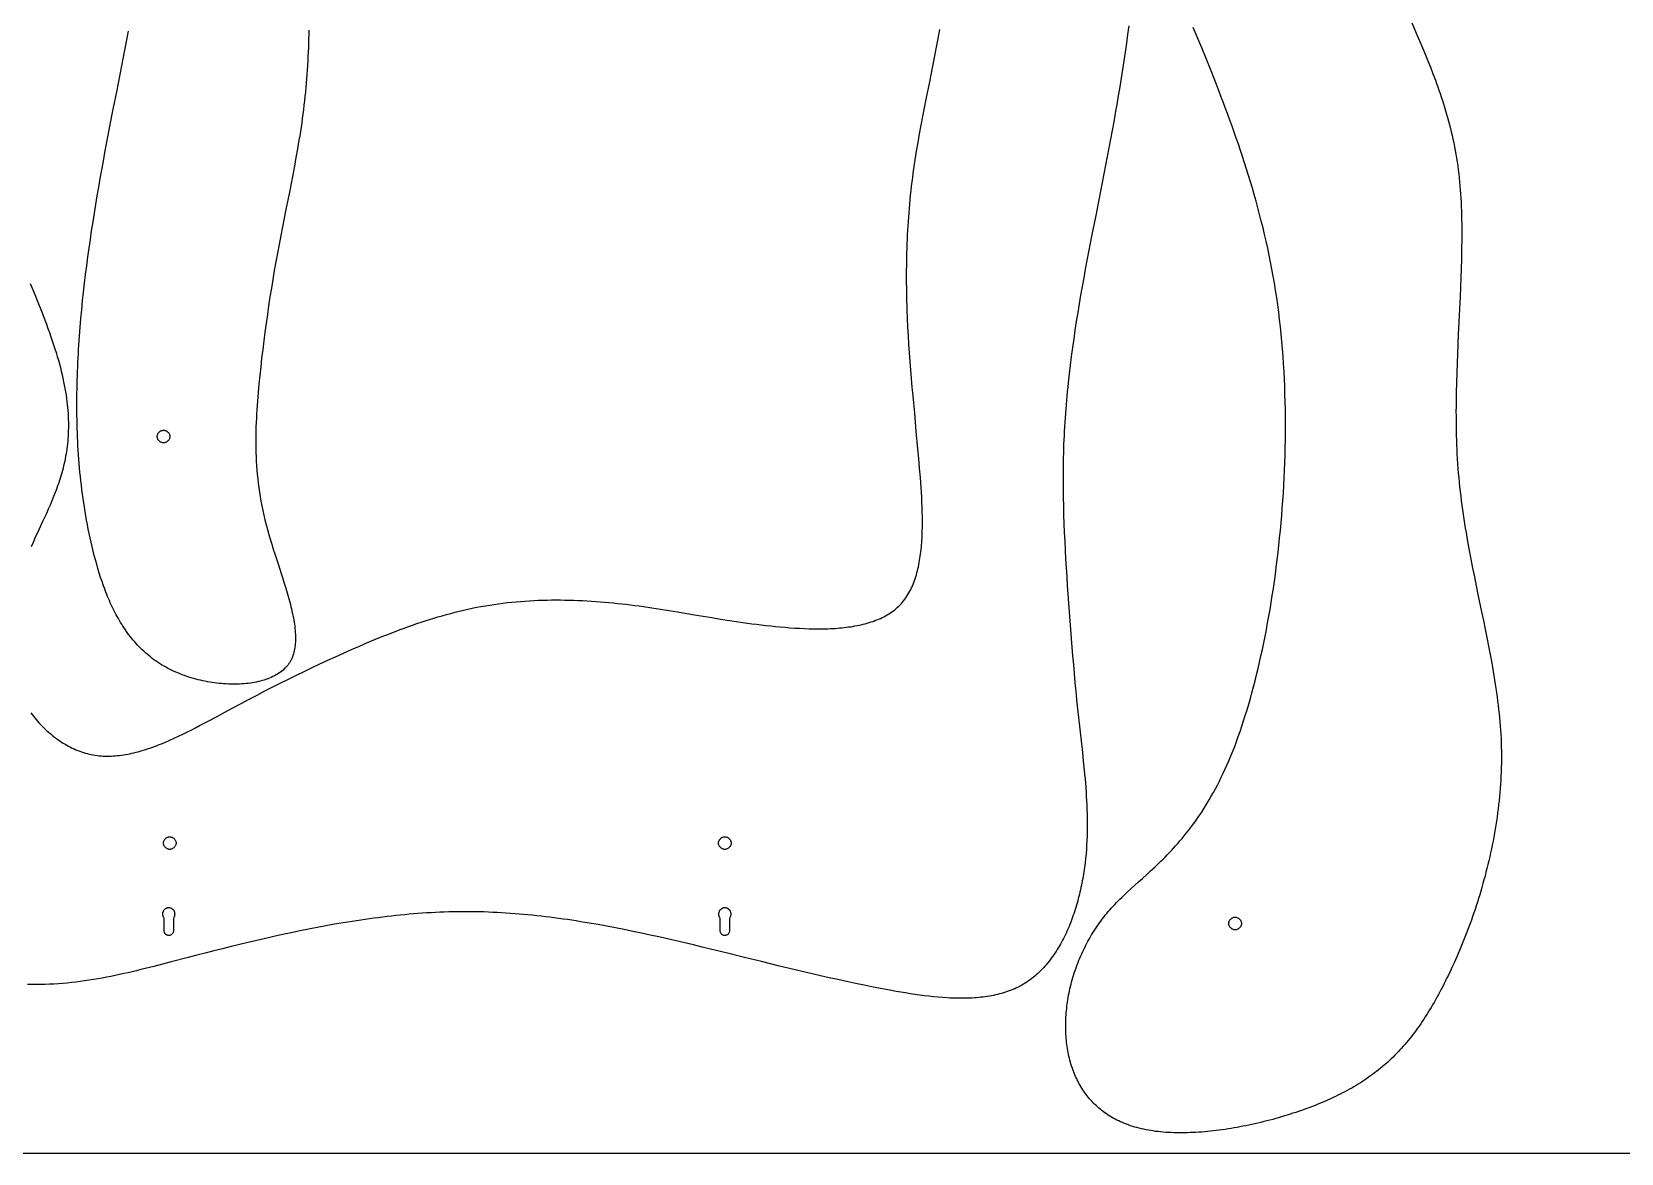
# Model space of a CAD drawing. Header units: millimetres. Extents: x 48852 to 50952, y 4792 to 5692.
# Drawn here: x 49677 to 50315, y 4792 to 5242 of the extents above; entities that cross this region are included whole.
import ezdxf

# ---------------------------------------------------------------- set-up
doc = ezdxf.new("R2010")
doc.units = ezdxf.units.MM
doc.layers.add('ESPEJO_1_ASPIRE', color=18, linetype='Continuous', true_color=0x4c0000)
doc.layers.add('Predeterminada', color=18, linetype='Continuous', true_color=0x000000)

msp = doc.modelspace()

# ---------------------------------------------------------------- linework, layer by layer
at = {"layer": 'ESPEJO_1_ASPIRE'}
for points in [[(50117.41, 5244.8), (50116.94, 5241.28), (50116.46, 5237.77), (50115.96, 5234.26), (50115.44, 5230.75), (50114.9, 5227.24), (50114.35, 5223.74), (50113.78, 5220.25), (50113.19, 5216.75), (50112.6, 5213.26), (50111.99, 5209.77), (50111.37, 5206.29), (50110.73, 5202.8), (50110.09, 5199.32), (50109.44, 5195.84), (50108.77, 5192.36), (50108.1, 5188.88), (50106.74, 5181.93), (50105.37, 5174.98), (50103.99, 5168.03), (50102.62, 5161.07), (50101.94, 5157.6), (50101.27, 5154.12), (50100.61, 5150.63), (50099.96, 5147.15), (50099.32, 5143.66), (50098.69, 5140.17), (50098.08, 5136.68), (50097.49, 5133.19), (50096.91, 5129.69), (50096.35, 5126.19), (50095.81, 5122.68), (50095.3, 5119.17), (50094.8, 5115.66), (50094.33, 5112.14), (50093.89, 5108.63), (50093.47, 5105.11), (50093.09, 5101.58), (50092.9, 5099.82), (50092.73, 5098.06), (50092.56, 5096.29), (50092.4, 5094.53), (50092.25, 5092.77), (50092.11, 5091), (50091.97, 5089.24), (50091.84, 5087.47), (50091.73, 5085.7), (50091.62, 5083.94), (50091.52, 5082.17), (50091.42, 5080.4), (50091.34, 5078.64), (50091.27, 5076.87), (50091.21, 5075.1), (50091.15, 5073.33), (50091.11, 5071.56), (50091.08, 5069.79), (50091.05, 5068.03), (50091.03, 5066.26), (50091.02, 5064.49), (50091.02, 5062.72), (50091.04, 5059.18), (50091.08, 5055.63), (50091.16, 5052.09), (50091.26, 5048.55), (50091.38, 5045.01), (50091.52, 5041.47), (50091.69, 5037.92), (50091.87, 5034.38), (50092.06, 5030.84), (50092.27, 5027.3), (50092.49, 5023.76), (50092.72, 5020.22), (50092.96, 5016.68), (50093.2, 5013.14), (50093.45, 5009.6), (50093.71, 5006.06), (50093.98, 5002.53), (50094.26, 4998.99), (50094.55, 4995.46), (50094.84, 4991.93), (50095.15, 4988.39), (50095.47, 4984.87), (50095.79, 4981.34), (50096.13, 4977.81), (50096.48, 4974.29), (50096.84, 4970.77), (50097.21, 4967.25), (50097.59, 4963.73), (50098.38, 4956.7), (50098.77, 4953.19), (50099.15, 4949.67), (50099.51, 4946.16), (50099.67, 4944.4), (50099.83, 4942.64), (50099.98, 4940.88), (50100.12, 4939.12), (50100.25, 4937.35), (50100.36, 4935.59), (50100.46, 4933.82), (50100.55, 4932.06), (50100.62, 4930.29), (50100.67, 4928.52), (50100.71, 4926.75), (50100.73, 4924.98), (50100.72, 4923.2), (50100.7, 4921.42), (50100.65, 4919.64), (50100.58, 4917.86), (50100.49, 4916.08), (50100.37, 4914.29), (50100.23, 4912.5), (50100.05, 4910.71), (50099.85, 4908.91), (50099.62, 4907.11), (50099.5, 4906.21), (50099.36, 4905.31), (50099.22, 4904.41), (50099.07, 4903.51), (50098.91, 4902.61), (50098.75, 4901.71), (50098.57, 4900.81), (50098.39, 4899.91), (50098.21, 4899.01), (50098.01, 4898.12), (50097.8, 4897.22), (50097.59, 4896.33), (50097.37, 4895.44), (50097.14, 4894.56), (50096.9, 4893.68), (50096.66, 4892.8), (50096.41, 4891.92), (50096.14, 4891.05), (50095.87, 4890.18), (50095.59, 4889.32), (50095.31, 4888.46), (50095.01, 4887.6), (50094.71, 4886.75), (50094.4, 4885.91), (50094.08, 4885.07), (50093.75, 4884.24), (50093.41, 4883.42), (50093.06, 4882.6), (50092.71, 4881.79), (50092.34, 4880.98), (50091.97, 4880.18), (50091.59, 4879.4), (50091.2, 4878.61), (50090.8, 4877.84), (50090.39, 4877.08), (50089.97, 4876.32), (50089.54, 4875.57), (50089.11, 4874.84), (50088.66, 4874.11), (50088.21, 4873.39), (50087.75, 4872.68), (50087.28, 4871.99), (50086.79, 4871.3), (50086.3, 4870.62), (50085.8, 4869.96), (50085.29, 4869.31), (50084.78, 4868.67), (50084.25, 4868.04), (50083.71, 4867.42), (50083.16, 4866.82), (50082.61, 4866.22), (50082.04, 4865.65), (50081.46, 4865.08), (50080.88, 4864.53), (50080.28, 4864), (50079.68, 4863.47), (50079.06, 4862.97), (50078.44, 4862.47), (50077.8, 4861.99), (50077.16, 4861.53), (50076.5, 4861.09), (50075.84, 4860.65), (50075.16, 4860.24), (50074.48, 4859.84), (50073.79, 4859.46), (50073.08, 4859.09), (50072.37, 4858.75), (50071.64, 4858.41), (50070.91, 4858.1), (50070.17, 4857.79), (50069.42, 4857.51), (50068.66, 4857.24), (50067.89, 4856.98), (50067.11, 4856.74), (50066.33, 4856.51), (50065.53, 4856.3), (50064.73, 4856.1), (50063.93, 4855.91), (50063.11, 4855.74), (50062.29, 4855.58), (50061.46, 4855.43), (50060.63, 4855.3), (50059.78, 4855.17), (50058.94, 4855.06), (50058.08, 4854.96), (50057.22, 4854.88), (50056.36, 4854.8), (50055.49, 4854.74), (50054.61, 4854.68), (50053.73, 4854.64), (50052.84, 4854.61), (50051.95, 4854.58), (50051.06, 4854.57), (50050.16, 4854.57), (50049.25, 4854.57), (50048.35, 4854.59), (50047.44, 4854.61), (50046.52, 4854.64), (50045.61, 4854.68), (50044.69, 4854.73), (50042.84, 4854.85), (50040.98, 4855), (50039.12, 4855.18), (50037.24, 4855.38), (50035.37, 4855.61), (50033.49, 4855.86), (50031.61, 4856.13), (50029.73, 4856.41), (50027.85, 4856.71), (50025.98, 4857.02), (50024.11, 4857.35), (50022.24, 4857.68), (50018.55, 4858.38), (50014.89, 4859.08), (50011.28, 4859.81), (50007.71, 4860.54), (50004.18, 4861.29), (50000.68, 4862.05), (49997.21, 4862.82), (49993.76, 4863.6), (49990.33, 4864.39), (49986.93, 4865.19), (49983.53, 4865.99), (49976.78, 4867.62), (49970.03, 4869.28), (49963.27, 4870.95), (49956.47, 4872.64), (49949.64, 4874.31), (49946.2, 4875.15), (49942.76, 4875.97), (49939.31, 4876.79), (49935.85, 4877.6), (49932.39, 4878.4), (49928.92, 4879.18), (49925.44, 4879.95), (49921.96, 4880.7), (49918.47, 4881.43), (49914.98, 4882.14), (49911.49, 4882.83), (49907.99, 4883.49), (49904.48, 4884.12), (49900.98, 4884.73), (49899.22, 4885.03), (49897.47, 4885.31), (49895.71, 4885.59), (49893.96, 4885.86), (49892.2, 4886.12), (49890.45, 4886.37), (49888.69, 4886.62), (49886.93, 4886.85), (49885.17, 4887.08), (49883.41, 4887.29), (49881.65, 4887.5), (49879.89, 4887.69), (49878.13, 4887.88), (49876.37, 4888.06), (49874.61, 4888.22), (49872.85, 4888.38), (49871.08, 4888.52), (49869.32, 4888.65), (49867.56, 4888.77), (49865.79, 4888.88), (49864.03, 4888.98), (49862.26, 4889.06), (49860.5, 4889.14), (49858.73, 4889.2), (49856.97, 4889.25), (49855.2, 4889.28), (49853.44, 4889.3), (49851.67, 4889.31), (49849.9, 4889.31), (49848.13, 4889.29), (49846.37, 4889.26), (49844.6, 4889.21), (49842.83, 4889.15), (49841.07, 4889.08), (49839.3, 4889), (49837.53, 4888.91), (49835.77, 4888.8), (49834, 4888.68), (49832.23, 4888.56), (49830.47, 4888.41), (49828.7, 4888.26), (49826.94, 4888.1), (49825.17, 4887.93), (49823.41, 4887.75), (49821.65, 4887.56), (49819.89, 4887.35), (49818.13, 4887.14), (49816.36, 4886.92), (49814.61, 4886.69), (49812.85, 4886.45), (49811.09, 4886.21), (49809.33, 4885.95), (49807.58, 4885.69), (49805.83, 4885.41), (49804.07, 4885.13), (49802.32, 4884.85), (49798.83, 4884.25), (49795.33, 4883.63), (49791.85, 4882.98), (49788.37, 4882.31), (49784.9, 4881.61), (49781.43, 4880.89), (49777.97, 4880.15), (49774.51, 4879.39), (49771.06, 4878.61), (49767.61, 4877.82), (49764.16, 4877.01), (49760.72, 4876.18), (49757.28, 4875.34), (49753.84, 4874.48), (49750.4, 4873.61), (49746.96, 4872.74), (49743.52, 4871.85), (49740.08, 4870.95), (49733.2, 4869.14), (49729.76, 4868.25), (49726.31, 4867.36), (49722.87, 4866.49), (49721.14, 4866.07), (49719.41, 4865.65), (49717.68, 4865.25), (49715.95, 4864.85), (49714.22, 4864.46), (49712.49, 4864.08), (49710.76, 4863.71), (49709.02, 4863.36), (49707.28, 4863.02), (49705.54, 4862.69), (49703.8, 4862.38), (49702.06, 4862.08), (49700.31, 4861.8), (49698.56, 4861.54), (49696.81, 4861.3), (49695.06, 4861.07), (49693.3, 4860.87), (49691.54, 4860.69), (49689.78, 4860.53), (49688.02, 4860.39), (49686.25, 4860.27), (49684.48, 4860.18), (49682.7, 4860.11), (49680.93, 4860.07), (49679.15, 4860.06), (49677.37, 4860.07), (49675.6, 4860.11)], [(49676.92, 4969.17), (49677.45, 4968.47), (49677.99, 4967.78), (49678.53, 4967.1), (49679.09, 4966.42), (49679.66, 4965.77), (49680.24, 4965.12), (49680.82, 4964.48), (49681.42, 4963.85), (49682.03, 4963.24), (49682.65, 4962.64), (49683.27, 4962.05), (49683.91, 4961.48), (49684.55, 4960.91), (49685.2, 4960.37), (49685.86, 4959.83), (49686.53, 4959.31), (49687.2, 4958.81), (49687.88, 4958.31), (49688.57, 4957.84), (49689.27, 4957.38), (49689.97, 4956.93), (49690.68, 4956.51), (49691.4, 4956.09), (49692.12, 4955.7), (49692.85, 4955.32), (49693.59, 4954.96), (49694.33, 4954.62), (49695.07, 4954.29), (49695.83, 4953.99), (49696.58, 4953.7), (49697.34, 4953.43), (49698.11, 4953.18), (49698.88, 4952.95), (49699.65, 4952.74), (49700.43, 4952.55), (49701.21, 4952.38), (49702, 4952.23), (49702.79, 4952.1), (49703.58, 4952), (49704.38, 4951.91), (49705.18, 4951.84), (49705.98, 4951.79), (49706.79, 4951.76), (49707.59, 4951.75), (49708.4, 4951.75), (49709.22, 4951.78), (49710.03, 4951.82), (49710.85, 4951.87), (49711.67, 4951.95), (49712.5, 4952.04), (49713.32, 4952.14), (49714.15, 4952.27), (49714.98, 4952.4), (49715.82, 4952.56), (49716.65, 4952.72), (49717.49, 4952.9), (49718.33, 4953.1), (49719.16, 4953.3), (49720.01, 4953.52), (49720.85, 4953.76), (49721.69, 4954), (49722.54, 4954.26), (49723.39, 4954.53), (49724.23, 4954.81), (49725.08, 4955.1), (49725.93, 4955.4), (49726.78, 4955.71), (49727.63, 4956.03), (49728.49, 4956.36), (49729.34, 4956.7), (49731.04, 4957.41), (49732.75, 4958.15), (49734.46, 4958.91), (49736.17, 4959.71), (49737.88, 4960.52), (49739.58, 4961.36), (49741.28, 4962.22), (49742.98, 4963.08), (49744.68, 4963.97), (49748.06, 4965.76), (49751.41, 4967.56), (49754.74, 4969.35), (49758.03, 4971.12), (49761.28, 4972.85), (49764.51, 4974.56), (49767.72, 4976.23), (49770.9, 4977.88), (49774.07, 4979.5), (49777.22, 4981.1), (49780.36, 4982.67), (49783.5, 4984.22), (49786.63, 4985.74), (49789.76, 4987.25), (49792.89, 4988.73), (49796.04, 4990.2), (49799.19, 4991.65), (49802.36, 4993.08), (49805.55, 4994.49), (49808.76, 4995.89), (49811.99, 4997.27), (49813.61, 4997.95), (49815.24, 4998.63), (49816.87, 4999.3), (49818.51, 4999.96), (49820.16, 5000.61), (49821.81, 5001.25), (49823.46, 5001.89), (49825.12, 5002.51), (49826.79, 5003.13), (49828.45, 5003.73), (49830.13, 5004.32), (49831.81, 5004.9), (49833.49, 5005.47), (49835.18, 5006.02), (49836.87, 5006.56), (49838.57, 5007.09), (49840.27, 5007.6), (49841.98, 5008.1), (49843.69, 5008.58), (49845.41, 5009.04), (49847.13, 5009.49), (49848.85, 5009.92), (49850.58, 5010.33), (49852.32, 5010.72), (49854.05, 5011.09), (49855.79, 5011.45), (49857.54, 5011.78), (49859.29, 5012.09), (49861.05, 5012.38), (49862.8, 5012.65), (49864.57, 5012.9), (49866.33, 5013.13), (49868.1, 5013.34), (49869.87, 5013.53), (49871.64, 5013.7), (49873.42, 5013.85), (49875.19, 5013.98), (49876.97, 5014.09), (49878.75, 5014.19), (49880.53, 5014.26), (49882.31, 5014.32), (49884.09, 5014.37), (49885.87, 5014.4), (49887.64, 5014.41), (49889.42, 5014.4), (49891.2, 5014.38), (49892.98, 5014.34), (49894.75, 5014.29), (49896.52, 5014.23), (49898.29, 5014.15), (49900.06, 5014.06), (49901.82, 5013.95), (49903.59, 5013.83), (49905.34, 5013.7), (49907.1, 5013.56), (49908.85, 5013.4), (49910.59, 5013.23), (49912.33, 5013.05), (49914.07, 5012.86), (49915.8, 5012.66), (49917.52, 5012.45), (49919.24, 5012.23), (49920.96, 5012), (49922.67, 5011.76), (49926.08, 5011.26), (49929.49, 5010.74), (49932.9, 5010.19), (49936.31, 5009.63), (49943.17, 5008.48), (49946.63, 5007.9), (49950.11, 5007.32), (49953.63, 5006.75), (49957.18, 5006.19), (49960.77, 5005.66), (49962.58, 5005.4), (49964.41, 5005.14), (49966.25, 5004.89), (49968.1, 5004.66), (49969.97, 5004.43), (49971.86, 5004.2), (49973.76, 5003.99), (49975.67, 5003.79), (49977.59, 5003.6), (49979.52, 5003.43), (49981.46, 5003.28), (49983.39, 5003.14), (49985.33, 5003.03), (49987.26, 5002.93), (49989.19, 5002.87), (49991.11, 5002.83), (49993.02, 5002.81), (49993.97, 5002.82), (49994.92, 5002.83), (49995.86, 5002.85), (49996.79, 5002.88), (49997.73, 5002.92), (49998.65, 5002.97), (49999.57, 5003.02), (50000.49, 5003.09), (50001.4, 5003.16), (50002.3, 5003.24), (50003.2, 5003.34), (50004.09, 5003.44), (50004.97, 5003.56), (50005.84, 5003.68), (50006.7, 5003.82), (50007.56, 5003.96), (50008.41, 5004.12), (50009.25, 5004.29), (50010.07, 5004.48), (50010.89, 5004.67), (50011.7, 5004.88), (50012.5, 5005.09), (50013.29, 5005.33), (50014.06, 5005.57), (50014.83, 5005.83), (50015.58, 5006.1), (50016.32, 5006.38), (50017.04, 5006.68), (50017.76, 5007), (50018.46, 5007.32), (50019.14, 5007.67), (50019.82, 5008.02), (50020.48, 5008.4), (50021.12, 5008.78), (50021.75, 5009.19), (50022.36, 5009.61), (50022.96, 5010.04), (50023.54, 5010.49), (50024.11, 5010.96), (50024.66, 5011.45), (50025.19, 5011.95), (50025.7, 5012.47), (50026.2, 5013), (50026.68, 5013.56), (50027.14, 5014.13), (50027.58, 5014.71), (50028.01, 5015.32), (50028.42, 5015.94), (50028.82, 5016.57), (50029.2, 5017.22), (50029.56, 5017.88), (50029.91, 5018.56), (50030.25, 5019.26), (50030.57, 5019.96), (50030.87, 5020.68), (50031.16, 5021.42), (50031.44, 5022.16), (50031.7, 5022.92), (50031.95, 5023.69), (50032.19, 5024.47), (50032.41, 5025.27), (50032.62, 5026.07), (50032.82, 5026.89), (50033.01, 5027.71), (50033.18, 5028.55), (50033.34, 5029.4), (50033.49, 5030.25), (50033.64, 5031.12), (50033.77, 5031.99), (50033.88, 5032.87), (50033.99, 5033.76), (50034.09, 5034.66), (50034.18, 5035.56), (50034.26, 5036.47), (50034.33, 5037.39), (50034.4, 5038.32), (50034.45, 5039.25), (50034.49, 5040.18), (50034.53, 5041.12), (50034.56, 5042.07), (50034.6, 5043.98), (50034.61, 5045.9), (50034.59, 5047.84), (50034.55, 5049.79), (50034.49, 5051.74), (50034.4, 5053.7), (50034.31, 5055.66), (50034.19, 5057.63), (50034.07, 5059.59), (50033.93, 5061.54), (50033.78, 5063.49), (50033.47, 5067.34), (50033.15, 5071.14), (50032.83, 5074.88), (50032.17, 5082.19), (50031.51, 5089.32), (50030.86, 5096.33), (50030.55, 5099.79), (50030.26, 5103.24), (50029.97, 5106.67), (50029.7, 5110.1), (50029.45, 5113.53), (50029.21, 5116.96), (50029, 5120.4), (50028.81, 5123.85), (50028.65, 5127.32), (50028.52, 5130.81), (50028.46, 5132.56), (50028.41, 5134.32), (50028.37, 5136.08), (50028.34, 5137.84), (50028.31, 5139.6), (50028.29, 5141.37), (50028.28, 5143.14), (50028.28, 5144.91), (50028.29, 5146.68), (50028.3, 5148.46), (50028.33, 5150.24), (50028.36, 5152.02), (50028.4, 5153.79), (50028.45, 5155.57), (50028.52, 5157.36), (50028.59, 5159.14), (50028.67, 5160.92), (50028.76, 5162.7), (50028.86, 5164.48), (50028.97, 5166.26), (50029.1, 5168.04), (50029.23, 5169.81), (50029.37, 5171.59), (50029.53, 5173.36), (50029.7, 5175.13), (50029.88, 5176.9), (50030.07, 5178.67), (50030.27, 5180.44), (50030.48, 5182.2), (50030.71, 5183.96), (50030.94, 5185.71), (50031.19, 5187.47), (50031.45, 5189.22), (50031.71, 5190.97), (50031.99, 5192.72), (50032.27, 5194.46), (50032.86, 5197.95), (50033.48, 5201.43), (50034.12, 5204.91), (50034.78, 5208.38), (50035.45, 5211.85), (50036.14, 5215.33), (50037.53, 5222.28), (50038.92, 5229.24), (50039.6, 5232.73), (50040.27, 5236.23), (50040.92, 5239.74), (50041.56, 5243.26)], [(49788.48, 5243.1), (49788.45, 5241.32), (49788.4, 5239.54), (49788.35, 5237.76), (49788.29, 5235.98), (49788.22, 5234.2), (49788.14, 5232.42), (49788.04, 5230.64), (49787.94, 5228.86), (49787.83, 5227.08), (49787.71, 5225.3), (49787.57, 5223.53), (49787.43, 5221.75), (49787.27, 5219.98), (49787.11, 5218.2), (49786.93, 5216.43), (49786.74, 5214.67), (49786.54, 5212.9), (49786.32, 5211.14), (49786.1, 5209.38), (49785.86, 5207.63), (49785.62, 5205.87), (49785.36, 5204.12), (49785.09, 5202.37), (49784.82, 5200.62), (49784.54, 5198.88), (49783.95, 5195.39), (49783.33, 5191.91), (49782.69, 5188.43), (49782.03, 5184.96), (49781.35, 5181.49), (49780.67, 5178.01), (49779.27, 5171.06), (49777.89, 5164.1), (49777.21, 5160.6), (49776.54, 5157.1), (49775.88, 5153.6), (49775.25, 5150.08), (49774.63, 5146.56), (49774.03, 5143.03), (49773.46, 5139.51), (49772.9, 5135.98), (49772.36, 5132.45), (49771.84, 5128.92), (49771.34, 5125.4), (49770.86, 5121.89), (49770.41, 5118.38), (49769.97, 5114.88), (49769.56, 5111.4), (49769.17, 5107.92), (49768.81, 5104.46), (49768.47, 5101.02), (49768.15, 5097.59), (49768.01, 5095.88), (49767.87, 5094.17), (49767.74, 5092.47), (49767.63, 5090.76), (49767.52, 5089.06), (49767.43, 5087.35), (49767.35, 5085.65), (49767.29, 5083.94), (49767.24, 5082.23), (49767.2, 5080.52), (49767.19, 5078.81), (49767.19, 5077.09), (49767.21, 5075.36), (49767.25, 5073.63), (49767.31, 5071.89), (49767.4, 5070.15), (49767.5, 5068.4), (49767.63, 5066.64), (49767.79, 5064.87), (49767.97, 5063.09), (49768.17, 5061.3), (49768.41, 5059.5), (49768.67, 5057.68), (49768.96, 5055.86), (49769.28, 5054.02), (49769.63, 5052.17), (49770.01, 5050.3), (49770.43, 5048.42), (49770.88, 5046.52), (49771.36, 5044.61), (49771.88, 5042.68), (49772.43, 5040.74), (49773.01, 5038.78), (49773.61, 5036.81), (49774.22, 5034.84), (49774.85, 5032.87), (49776.13, 5028.92), (49777.4, 5024.98), (49778.02, 5023.03), (49778.63, 5021.09), (49779.22, 5019.17), (49779.79, 5017.26), (49780.32, 5015.38), (49780.83, 5013.52), (49781.07, 5012.6), (49781.29, 5011.68), (49781.51, 5010.78), (49781.72, 5009.88), (49781.91, 5008.99), (49782.1, 5008.11), (49782.27, 5007.23), (49782.42, 5006.37), (49782.57, 5005.51), (49782.7, 5004.67), (49782.81, 5003.83), (49782.91, 5003), (49782.99, 5002.19), (49783.05, 5001.39), (49783.1, 5000.59), (49783.13, 4999.81), (49783.14, 4999.04), (49783.13, 4998.29), (49783.1, 4997.54), (49783.06, 4996.81), (49782.99, 4996.1), (49782.9, 4995.39), (49782.78, 4994.7), (49782.65, 4994.03), (49782.49, 4993.37), (49782.31, 4992.73), (49782.1, 4992.1), (49781.87, 4991.48), (49781.75, 4991.18), (49781.62, 4990.88), (49781.48, 4990.59), (49781.34, 4990.3), (49781.19, 4990.02), (49781.03, 4989.74), (49780.86, 4989.46), (49780.69, 4989.19), (49780.52, 4988.93), (49780.33, 4988.66), (49780.14, 4988.4), (49779.94, 4988.15), (49779.74, 4987.9), (49779.53, 4987.66), (49779.31, 4987.41), (49779.08, 4987.18), (49778.62, 4986.72), (49778.13, 4986.28), (49777.61, 4985.85), (49777.07, 4985.44), (49776.51, 4985.05), (49775.93, 4984.67), (49775.33, 4984.32), (49774.7, 4983.98), (49774.06, 4983.65), (49773.4, 4983.34), (49772.72, 4983.05), (49772.02, 4982.78), (49771.3, 4982.52), (49770.57, 4982.28), (49769.82, 4982.05), (49769.05, 4981.85), (49768.28, 4981.65), (49767.48, 4981.48), (49766.68, 4981.32), (49765.86, 4981.17), (49765.03, 4981.05), (49764.18, 4980.94), (49763.33, 4980.84), (49762.47, 4980.76), (49761.59, 4980.7), (49760.71, 4980.65), (49759.82, 4980.62), (49758.93, 4980.6), (49758.02, 4980.6), (49757.11, 4980.61), (49756.2, 4980.64), (49755.28, 4980.69), (49754.35, 4980.75), (49753.42, 4980.83), (49752.49, 4980.92), (49751.56, 4981.02), (49750.62, 4981.14), (49749.68, 4981.28), (49748.75, 4981.43), (49747.81, 4981.6), (49746.88, 4981.78), (49745.94, 4981.98), (49745.01, 4982.19), (49744.08, 4982.41), (49743.16, 4982.65), (49742.23, 4982.91), (49741.32, 4983.18), (49740.41, 4983.46), (49739.5, 4983.76), (49738.6, 4984.07), (49737.71, 4984.4), (49736.83, 4984.74), (49735.96, 4985.1), (49735.09, 4985.47), (49734.24, 4985.85), (49733.39, 4986.25), (49732.56, 4986.66), (49731.74, 4987.08), (49730.93, 4987.52), (49730.14, 4987.98), (49729.36, 4988.44), (49728.59, 4988.92), (49727.84, 4989.42), (49727.1, 4989.92), (49726.37, 4990.44), (49725.66, 4990.97), (49724.96, 4991.52), (49724.27, 4992.07), (49723.59, 4992.64), (49722.93, 4993.22), (49722.28, 4993.81), (49721.64, 4994.41), (49721.02, 4995.03), (49720.4, 4995.65), (49719.8, 4996.29), (49719.21, 4996.93), (49718.63, 4997.59), (49718.07, 4998.25), (49717.51, 4998.93), (49716.96, 4999.61), (49716.43, 5000.31), (49715.91, 5001.01), (49715.39, 5001.72), (49714.89, 5002.44), (49714.4, 5003.17), (49713.92, 5003.91), (49713.44, 5004.65), (49712.98, 5005.41), (49712.53, 5006.17), (49712.08, 5006.93), (49711.65, 5007.71), (49711.23, 5008.49), (49710.81, 5009.28), (49710.4, 5010.07), (49710, 5010.87), (49709.61, 5011.68), (49709.23, 5012.49), (49708.86, 5013.31), (49708.5, 5014.13), (49708.14, 5014.96), (49707.79, 5015.79), (49707.45, 5016.63), (49707.11, 5017.48), (49706.79, 5018.32), (49706.47, 5019.17), (49706.16, 5020.03), (49705.55, 5021.75), (49704.97, 5023.48), (49704.42, 5025.22), (49703.89, 5026.97), (49703.39, 5028.73), (49702.9, 5030.49), (49702.44, 5032.26), (49702, 5034.03), (49701.57, 5035.8), (49701.16, 5037.56), (49700.76, 5039.33), (49700.39, 5041.1), (49700.03, 5042.86), (49699.68, 5044.62), (49699.35, 5046.38), (49699.03, 5048.14), (49698.73, 5049.9), (49698.45, 5051.66), (49698.18, 5053.41), (49697.92, 5055.17), (49697.68, 5056.92), (49697.45, 5058.68), (49697.24, 5060.43), (49697.04, 5062.19), (49696.85, 5063.94), (49696.67, 5065.69), (49696.51, 5067.44), (49696.36, 5069.2), (49696.22, 5070.95), (49696.1, 5072.7), (49695.98, 5074.46), (49695.88, 5076.21), (49695.79, 5077.96), (49695.71, 5079.72), (49695.64, 5081.47), (49695.59, 5083.23), (49695.54, 5084.98), (49695.5, 5086.74), (49695.47, 5088.5), (49695.46, 5090.25), (49695.45, 5092.01), (49695.45, 5093.77), (49695.46, 5095.54), (49695.48, 5097.3), (49695.51, 5099.06), (49695.55, 5100.83), (49695.59, 5102.59), (49695.65, 5104.36), (49695.71, 5106.12), (49695.78, 5107.89), (49695.86, 5109.66), (49695.95, 5111.43), (49696.05, 5113.2), (49696.15, 5114.96), (49696.26, 5116.73), (49696.5, 5120.27), (49696.77, 5123.81), (49697.07, 5127.35), (49697.4, 5130.89), (49697.75, 5134.42), (49698.13, 5137.96), (49698.53, 5141.49), (49698.95, 5145.01), (49699.4, 5148.54), (49699.86, 5152.06), (49700.35, 5155.57), (49700.85, 5159.08), (49701.37, 5162.59), (49701.91, 5166.09), (49702.46, 5169.6), (49703.03, 5173.09), (49703.61, 5176.59), (49704.21, 5180.08), (49704.82, 5183.57), (49705.44, 5187.05), (49706.07, 5190.54), (49706.72, 5194.02), (49707.37, 5197.5), (49708.03, 5200.98), (49708.7, 5204.46), (49710.06, 5211.41), (49711.44, 5218.36), (49712.81, 5225.31), (49714.18, 5232.26), (49714.86, 5235.74), (49715.53, 5239.22), (49716.19, 5242.71)], [(50230.89, 5246), (50233.06, 5240.97), (50234.15, 5238.44), (50235.22, 5235.9), (50236.28, 5233.35), (50237.33, 5230.78), (50238.37, 5228.19), (50239.38, 5225.58), (50239.88, 5224.27), (50240.37, 5222.95), (50240.86, 5221.63), (50241.33, 5220.29), (50241.81, 5218.95), (50242.27, 5217.61), (50242.72, 5216.25), (50243.17, 5214.89), (50243.61, 5213.51), (50244.04, 5212.13), (50244.46, 5210.74), (50244.87, 5209.35), (50245.26, 5207.94), (50245.65, 5206.52), (50246.03, 5205.09), (50246.39, 5203.65), (50246.75, 5202.2), (50247.09, 5200.74), (50247.41, 5199.26), (50247.73, 5197.78), (50248.03, 5196.28), (50248.32, 5194.77), (50248.59, 5193.25), (50248.85, 5191.71), (50249.09, 5190.16), (50249.32, 5188.6), (50249.53, 5187.03), (50249.73, 5185.44), (50249.91, 5183.83), (50250.07, 5182.21), (50250.22, 5180.58), (50250.35, 5178.93), (50250.47, 5177.27), (50250.57, 5175.6), (50250.66, 5173.91), (50250.73, 5172.21), (50250.8, 5170.5), (50250.85, 5168.78), (50250.89, 5167.04), (50250.92, 5165.3), (50250.94, 5163.54), (50250.95, 5161.78), (50250.94, 5160), (50250.93, 5158.21), (50250.91, 5156.42), (50250.89, 5154.61), (50250.81, 5150.98), (50250.7, 5147.31), (50250.58, 5143.61), (50250.43, 5139.88), (50250.27, 5136.13), (50249.92, 5128.56), (50249.56, 5120.92), (50249.39, 5117.08), (50249.22, 5113.23), (50249.07, 5109.38), (50248.93, 5105.52), (50248.82, 5101.65), (50248.73, 5097.79), (50248.7, 5095.86), (50248.67, 5093.93), (50248.65, 5092), (50248.64, 5090.07), (50248.65, 5088.15), (50248.66, 5086.23), (50248.68, 5084.31), (50248.71, 5082.39), (50248.75, 5080.48), (50248.8, 5078.57), (50248.87, 5076.66), (50248.95, 5074.76), (50249.04, 5072.87), (50249.15, 5070.97), (50249.27, 5069.09), (50249.4, 5067.21), (50249.56, 5065.33), (50249.72, 5063.46), (50249.9, 5061.6), (50250.09, 5059.74), (50250.3, 5057.89), (50250.52, 5056.04), (50250.75, 5054.2), (50250.99, 5052.36), (50251.24, 5050.53), (50251.51, 5048.7), (50251.78, 5046.88), (50252.07, 5045.07), (50252.36, 5043.26), (50252.66, 5041.45), (50252.97, 5039.65), (50253.28, 5037.85), (50253.94, 5034.27), (50254.61, 5030.71), (50255.31, 5027.16), (50256.02, 5023.63), (50256.74, 5020.12), (50257.46, 5016.62), (50258.92, 5009.66), (50259.64, 5006.2), (50260.35, 5002.75), (50261.04, 4999.32), (50261.72, 4995.89), (50262.37, 4992.48), (50263, 4989.08), (50263.3, 4987.38), (50263.59, 4985.68), (50263.87, 4983.99), (50264.15, 4982.3), (50264.41, 4980.61), (50264.67, 4978.92), (50264.91, 4977.23), (50265.14, 4975.54), (50265.36, 4973.86), (50265.57, 4972.18), (50265.76, 4970.5), (50265.94, 4968.82), (50266.11, 4967.14), (50266.26, 4965.47), (50266.4, 4963.79), (50266.52, 4962.11), (50266.62, 4960.44), (50266.71, 4958.77), (50266.78, 4957.1), (50266.83, 4955.43), (50266.86, 4953.75), (50266.88, 4952.08), (50266.88, 4950.42), (50266.86, 4948.75), (50266.82, 4947.08), (50266.76, 4945.42), (50266.69, 4943.76), (50266.61, 4942.1), (50266.5, 4940.44), (50266.38, 4938.79), (50266.25, 4937.14), (50266.1, 4935.49), (50265.93, 4933.84), (50265.75, 4932.2), (50265.56, 4930.57), (50265.35, 4928.93), (50265.12, 4927.31), (50264.89, 4925.68), (50264.64, 4924.07), (50264.37, 4922.45), (50264.1, 4920.85), (50263.81, 4919.25), (50263.51, 4917.65), (50263.19, 4916.06), (50262.87, 4914.48), (50262.53, 4912.9), (50262.18, 4911.34), (50261.82, 4909.77), (50261.45, 4908.22), (50261.07, 4906.67), (50260.68, 4905.14), (50260.28, 4903.61), (50259.87, 4902.08), (50259.45, 4900.57), (50259.02, 4899.07), (50258.59, 4897.57), (50258.14, 4896.09), (50257.69, 4894.61), (50257.22, 4893.15), (50256.75, 4891.69), (50256.28, 4890.24), (50255.79, 4888.81), (50255.3, 4887.39), (50254.8, 4885.97), (50254.3, 4884.57), (50253.79, 4883.18), (50253.27, 4881.81), (50252.75, 4880.44), (50252.23, 4879.09), (50251.69, 4877.75), (50251.16, 4876.42), (50250.62, 4875.11), (50250.07, 4873.81), (50249.52, 4872.52), (50248.97, 4871.24), (50248.42, 4869.99), (50247.86, 4868.74), (50247.3, 4867.51), (50246.73, 4866.29), (50246.17, 4865.09), (50245.6, 4863.91), (50245.03, 4862.74), (50244.46, 4861.58), (50243.88, 4860.45), (50243.31, 4859.33), (50242.74, 4858.22), (50242.16, 4857.13), (50241.58, 4856.06), (50241, 4855), (50240.42, 4853.96), (50239.84, 4852.93), (50239.26, 4851.92), (50238.67, 4850.92), (50238.08, 4849.94), (50237.49, 4848.97), (50236.89, 4848.01), (50236.29, 4847.07), (50235.69, 4846.15), (50235.09, 4845.24), (50234.48, 4844.34), (50233.87, 4843.45), (50233.25, 4842.58), (50232.63, 4841.72), (50232.01, 4840.88), (50231.38, 4840.05), (50230.74, 4839.23), (50230.1, 4838.42), (50229.46, 4837.62), (50228.81, 4836.84), (50228.15, 4836.07), (50227.49, 4835.31), (50226.82, 4834.56), (50226.15, 4833.82), (50225.47, 4833.1), (50224.79, 4832.38), (50224.09, 4831.68), (50223.39, 4830.98), (50222.69, 4830.3), (50221.97, 4829.63), (50221.25, 4828.97), (50220.52, 4828.31), (50219.79, 4827.67), (50219.04, 4827.04), (50218.29, 4826.41), (50217.53, 4825.8), (50216.76, 4825.19), (50215.98, 4824.6), (50215.2, 4824.01), (50214.4, 4823.43), (50213.6, 4822.86), (50212.78, 4822.29), (50211.96, 4821.74), (50211.12, 4821.19), (50210.28, 4820.65), (50209.43, 4820.12), (50208.56, 4819.59), (50207.69, 4819.08), (50206.8, 4818.56), (50205.9, 4818.06), (50205, 4817.56), (50204.08, 4817.07), (50203.15, 4816.59), (50202.21, 4816.11), (50201.25, 4815.63), (50200.29, 4815.16), (50199.31, 4814.7), (50198.32, 4814.25), (50197.31, 4813.79), (50196.3, 4813.35), (50195.27, 4812.91), (50194.23, 4812.47), (50193.18, 4812.04), (50192.11, 4811.61), (50191.04, 4811.19), (50189.96, 4810.78), (50188.86, 4810.37), (50187.76, 4809.97), (50186.65, 4809.57), (50185.53, 4809.18), (50184.4, 4808.8), (50183.26, 4808.42), (50182.12, 4808.06), (50180.97, 4807.69), (50179.81, 4807.34), (50178.65, 4806.99), (50177.48, 4806.65), (50176.31, 4806.32), (50175.13, 4805.99), (50173.95, 4805.68), (50172.76, 4805.37), (50171.58, 4805.07), (50170.38, 4804.78), (50169.19, 4804.49), (50167.99, 4804.22), (50166.8, 4803.95), (50165.6, 4803.69), (50164.4, 4803.44), (50163.2, 4803.21), (50162, 4802.98), (50160.8, 4802.76), (50159.6, 4802.55), (50158.4, 4802.35), (50157.2, 4802.15), (50156.01, 4801.97), (50154.82, 4801.8), (50153.63, 4801.64), (50152.45, 4801.49), (50151.27, 4801.36), (50150.09, 4801.23), (50148.92, 4801.11), (50147.76, 4801.01), (50146.6, 4800.91), (50145.44, 4800.83), (50144.29, 4800.76), (50143.15, 4800.7), (50142.02, 4800.65), (50140.9, 4800.62), (50139.78, 4800.59), (50138.67, 4800.58), (50137.57, 4800.58), (50136.48, 4800.6), (50135.4, 4800.62), (50134.33, 4800.66), (50133.27, 4800.72), (50132.23, 4800.78), (50131.19, 4800.86), (50130.17, 4800.96), (50129.16, 4801.06), (50128.16, 4801.18), (50127.17, 4801.32), (50126.2, 4801.47), (50125.25, 4801.63), (50124.3, 4801.81), (50123.38, 4802), (50122.46, 4802.2), (50121.56, 4802.42), (50120.68, 4802.66), (50119.81, 4802.9), (50118.96, 4803.17), (50118.12, 4803.44), (50117.29, 4803.73), (50116.48, 4804.03), (50115.68, 4804.34), (50114.9, 4804.67), (50114.13, 4805.01), (50113.37, 4805.36), (50112.63, 4805.72), (50111.9, 4806.1), (50111.19, 4806.49), (50110.49, 4806.89), (50109.81, 4807.3), (50109.13, 4807.73), (50108.48, 4808.17), (50107.83, 4808.61), (50107.2, 4809.07), (50106.58, 4809.55), (50105.98, 4810.03), (50105.39, 4810.52), (50104.81, 4811.02), (50104.25, 4811.54), (50103.7, 4812.06), (50103.17, 4812.6), (50102.64, 4813.14), (50102.13, 4813.7), (50101.64, 4814.27), (50101.15, 4814.84), (50100.68, 4815.43), (50100.23, 4816.02), (50099.78, 4816.63), (50099.35, 4817.24), (50098.93, 4817.87), (50098.53, 4818.5), (50098.13, 4819.14), (50097.76, 4819.79), (50097.39, 4820.45), (50097.03, 4821.12), (50096.69, 4821.79), (50096.36, 4822.48), (50096.05, 4823.17), (50095.74, 4823.87), (50095.45, 4824.58), (50095.17, 4825.29), (50094.91, 4826.02), (50094.65, 4826.75), (50094.41, 4827.48), (50094.18, 4828.23), (50093.96, 4828.98), (50093.76, 4829.74), (50093.57, 4830.51), (50093.38, 4831.28), (50093.22, 4832.06), (50093.06, 4832.84), (50092.91, 4833.63), (50092.78, 4834.43), (50092.66, 4835.23), (50092.55, 4836.04), (50092.45, 4836.86), (50092.36, 4837.68), (50092.29, 4838.5), (50092.23, 4839.33), (50092.18, 4840.17), (50092.14, 4841.01), (50092.11, 4841.85), (50092.09, 4842.7), (50092.09, 4843.55), (50092.1, 4844.41), (50092.12, 4845.27), (50092.15, 4846.13), (50092.19, 4847), (50092.25, 4847.87), (50092.31, 4848.74), (50092.39, 4849.61), (50092.48, 4850.49), (50092.58, 4851.37), (50092.69, 4852.24), (50092.82, 4853.13), (50092.95, 4854.01), (50093.1, 4854.89), (50093.26, 4855.78), (50093.43, 4856.66), (50093.62, 4857.55), (50093.81, 4858.43), (50094.02, 4859.32), (50094.23, 4860.2), (50094.46, 4861.09), (50094.7, 4861.97), (50094.96, 4862.85), (50095.22, 4863.74), (50095.5, 4864.62), (50095.79, 4865.5), (50096.09, 4866.37), (50096.4, 4867.25), (50096.72, 4868.12), (50097.05, 4868.99), (50097.4, 4869.86), (50097.76, 4870.73), (50098.13, 4871.59), (50098.51, 4872.45), (50098.9, 4873.31), (50099.3, 4874.16), (50099.72, 4875.01), (50100.15, 4875.85), (50100.58, 4876.69), (50101.03, 4877.53), (50101.5, 4878.36), (50101.97, 4879.18), (50102.45, 4880), (50102.95, 4880.82), (50103.46, 4881.63), (50103.98, 4882.43), (50104.51, 4883.23), (50105.05, 4884.02), (50105.61, 4884.8), (50106.17, 4885.58), (50106.75, 4886.35), (50107.34, 4887.11), (50107.94, 4887.87), (50108.55, 4888.62), (50109.18, 4889.36), (50109.81, 4890.09), (50110.46, 4890.81), (50111.12, 4891.53), (50111.78, 4892.24), (50112.46, 4892.95), (50113.15, 4893.65), (50113.85, 4894.34), (50114.56, 4895.04), (50115.28, 4895.73), (50116.74, 4897.1), (50118.24, 4898.48), (50121.33, 4901.28), (50122.91, 4902.7), (50124.51, 4904.16), (50126.14, 4905.65), (50127.78, 4907.19), (50129.45, 4908.77), (50130.28, 4909.58), (50131.12, 4910.41), (50131.96, 4911.26), (50132.8, 4912.12), (50133.65, 4913), (50134.5, 4913.9), (50135.34, 4914.81), (50136.19, 4915.75), (50137.04, 4916.71), (50137.89, 4917.69), (50138.74, 4918.69), (50139.6, 4919.72), (50140.45, 4920.77), (50141.29, 4921.85), (50142.14, 4922.95), (50142.99, 4924.09), (50143.83, 4925.25), (50144.68, 4926.43), (50145.52, 4927.65), (50146.36, 4928.9), (50147.19, 4930.18), (50148.02, 4931.5), (50148.85, 4932.84), (50149.67, 4934.22), (50150.49, 4935.64), (50151.31, 4937.09), (50152.12, 4938.58), (50152.92, 4940.1), (50153.72, 4941.67), (50154.51, 4943.27), (50155.3, 4944.92), (50156.08, 4946.6), (50156.85, 4948.33), (50157.62, 4950.1), (50158.38, 4951.91), (50159.13, 4953.77), (50159.87, 4955.67), (50160.61, 4957.63), (50161.33, 4959.62), (50162.05, 4961.67), (50162.76, 4963.75), (50163.46, 4965.89), (50164.14, 4968.06), (50164.82, 4970.28), (50165.49, 4972.54), (50166.15, 4974.84), (50166.79, 4977.17), (50167.43, 4979.55), (50168.05, 4981.96), (50168.66, 4984.41), (50169.26, 4986.89), (50169.84, 4989.41), (50170.42, 4991.96), (50170.98, 4994.54), (50171.52, 4997.16), (50172.06, 4999.8), (50172.57, 5002.47), (50173.08, 5005.17), (50173.57, 5007.89), (50174.04, 5010.64), (50174.5, 5013.42), (50174.95, 5016.22), (50175.38, 5019.04), (50175.79, 5021.88), (50176.19, 5024.75), (50176.57, 5027.63), (50176.93, 5030.53), (50177.27, 5033.45), (50177.6, 5036.39), (50177.91, 5039.34), (50178.21, 5042.31), (50178.48, 5045.29), (50178.73, 5048.28), (50178.97, 5051.28), (50179.19, 5054.29), (50179.39, 5057.31), (50179.56, 5060.34), (50179.72, 5063.38), (50179.86, 5066.42), (50179.98, 5069.47), (50180.07, 5072.53), (50180.15, 5075.58), (50180.2, 5078.64), (50180.23, 5081.7), (50180.24, 5084.76), (50180.23, 5087.82), (50180.19, 5090.87), (50180.13, 5093.93), (50180.05, 5096.97), (50179.94, 5100.02), (50179.81, 5103.06), (50179.66, 5106.09), (50179.48, 5109.11), (50179.27, 5112.12), (50179.05, 5115.12), (50178.79, 5118.12), (50178.51, 5121.1), (50178.21, 5124.06), (50177.88, 5127.01), (50177.52, 5129.95), (50177.13, 5132.87), (50176.72, 5135.77), (50176.28, 5138.66), (50175.82, 5141.52), (50175.32, 5144.37), (50174.81, 5147.2), (50174.27, 5150.01), (50173.7, 5152.8), (50173.12, 5155.57), (50172.51, 5158.32), (50171.88, 5161.06), (50171.23, 5163.77), (50170.56, 5166.47), (50169.88, 5169.14), (50169.18, 5171.8), (50168.46, 5174.43), (50167.72, 5177.05), (50166.97, 5179.65), (50166.21, 5182.23), (50165.43, 5184.79), (50164.64, 5187.33), (50163.84, 5189.84), (50163.02, 5192.34), (50162.2, 5194.82), (50161.37, 5197.28), (50160.53, 5199.72), (50159.68, 5202.13), (50158.83, 5204.53), (50157.97, 5206.91), (50157.1, 5209.26), (50156.23, 5211.6), (50155.36, 5213.91), (50154.49, 5216.21), (50153.61, 5218.48), (50151.86, 5222.96), (50150.11, 5227.36), (50148.37, 5231.67), (50146.64, 5235.9), (50143.27, 5244.09)], [(49676.75, 5141.4), (49678.29, 5137.61), (49679.78, 5133.92), (49681.2, 5130.31), (49681.88, 5128.54), (49682.55, 5126.79), (49683.19, 5125.07), (49683.82, 5123.37), (49684.42, 5121.69), (49685.01, 5120.03), (49685.57, 5118.4), (49686.11, 5116.79), (49686.62, 5115.21), (49687.11, 5113.65), (49687.57, 5112.11), (49688.01, 5110.59), (49688.43, 5109.1), (49688.81, 5107.63), (49689.18, 5106.18), (49689.52, 5104.76), (49689.84, 5103.35), (49690.13, 5101.97), (49690.4, 5100.61), (49690.65, 5099.26), (49690.88, 5097.94), (49691.08, 5096.63), (49691.26, 5095.35), (49691.43, 5094.08), (49691.57, 5092.83), (49691.69, 5091.6), (49691.8, 5090.39), (49691.88, 5089.19), (49691.95, 5088.01), (49691.99, 5086.85), (49692.02, 5085.7), (49692.03, 5084.56), (49692.03, 5083.45), (49692, 5082.34), (49691.96, 5081.26), (49691.91, 5080.18), (49691.84, 5079.12), (49691.75, 5078.07), (49691.65, 5077.04), (49691.53, 5076.01), (49691.4, 5075), (49691.26, 5074), (49691.1, 5073.01), (49690.93, 5072.04), (49690.75, 5071.07), (49690.55, 5070.11), (49690.34, 5069.17), (49690.12, 5068.23), (49689.89, 5067.3), (49689.65, 5066.38), (49689.4, 5065.47), (49689.14, 5064.56), (49688.87, 5063.66), (49688.59, 5062.77), (49688.3, 5061.89), (49688.01, 5061.01), (49687.7, 5060.14), (49687.39, 5059.28), (49687.07, 5058.41), (49686.74, 5057.56), (49686.07, 5055.86), (49685.38, 5054.17), (49684.67, 5052.49), (49683.94, 5050.83), (49683.19, 5049.16), (49681.68, 5045.84), (49680.15, 5042.5), (49678.62, 5039.15), (49677.86, 5037.47), (49677.11, 5035.78)]]:
    msp.add_lwpolyline(points, dxfattribs=at)
for points in [[(49732.7, 5080), (49732.71, 5079.88), (49732.71, 5079.76), (49732.7, 5079.65), (49732.68, 5079.53), (49732.62, 5079.3), (49732.53, 5079.07), (49732.42, 5078.85), (49732.29, 5078.63), (49732.13, 5078.43), (49731.96, 5078.24), (49731.77, 5078.06), (49731.56, 5077.91), (49731.35, 5077.77), (49731.13, 5077.66), (49730.9, 5077.57), (49730.66, 5077.52), (49730.55, 5077.5), (49730.43, 5077.49), (49730.31, 5077.49), (49730.2, 5077.5), (49730.08, 5077.49), (49729.97, 5077.49), (49729.85, 5077.5), (49729.73, 5077.52), (49729.5, 5077.57), (49729.27, 5077.66), (49729.05, 5077.77), (49728.83, 5077.91), (49728.63, 5078.06), (49728.44, 5078.24), (49728.27, 5078.43), (49728.11, 5078.63), (49727.98, 5078.85), (49727.86, 5079.07), (49727.78, 5079.3), (49727.72, 5079.53), (49727.7, 5079.65), (49727.69, 5079.76), (49727.69, 5079.88), (49727.7, 5080), (49727.69, 5080.11), (49727.69, 5080.23), (49727.7, 5080.34), (49727.72, 5080.46), (49727.78, 5080.69), (49727.86, 5080.92), (49727.98, 5081.15), (49728.11, 5081.36), (49728.27, 5081.56), (49728.44, 5081.75), (49728.63, 5081.93), (49728.83, 5082.08), (49729.05, 5082.22), (49729.27, 5082.33), (49729.5, 5082.42), (49729.73, 5082.47), (49729.85, 5082.49), (49729.97, 5082.5), (49730.08, 5082.5), (49730.2, 5082.5), (49730.31, 5082.5), (49730.43, 5082.5), (49730.55, 5082.49), (49730.66, 5082.47), (49730.9, 5082.42), (49731.13, 5082.33), (49731.35, 5082.22), (49731.56, 5082.08), (49731.77, 5081.93), (49731.96, 5081.75), (49732.13, 5081.56), (49732.29, 5081.36), (49732.42, 5081.15), (49732.53, 5080.92), (49732.62, 5080.69), (49732.68, 5080.46), (49732.7, 5080.34), (49732.71, 5080.23), (49732.71, 5080.11)], [(49735.21, 4916.85), (49735.22, 4916.73), (49735.22, 4916.61), (49735.21, 4916.5), (49735.19, 4916.38), (49735.13, 4916.15), (49735.05, 4915.92), (49734.93, 4915.7), (49734.8, 4915.48), (49734.64, 4915.28), (49734.47, 4915.09), (49734.28, 4914.91), (49734.07, 4914.76), (49733.86, 4914.62), (49733.64, 4914.51), (49733.41, 4914.42), (49733.18, 4914.37), (49733.06, 4914.35), (49732.94, 4914.34), (49732.83, 4914.34), (49732.71, 4914.35), (49732.59, 4914.34), (49732.48, 4914.34), (49732.36, 4914.35), (49732.24, 4914.37), (49732.01, 4914.42), (49731.78, 4914.51), (49731.56, 4914.62), (49731.35, 4914.76), (49731.14, 4914.91), (49730.95, 4915.09), (49730.78, 4915.28), (49730.62, 4915.48), (49730.49, 4915.7), (49730.38, 4915.92), (49730.29, 4916.15), (49730.23, 4916.38), (49730.21, 4916.5), (49730.2, 4916.61), (49730.2, 4916.73), (49730.21, 4916.85), (49730.2, 4916.96), (49730.2, 4917.08), (49730.21, 4917.19), (49730.23, 4917.31), (49730.29, 4917.54), (49730.38, 4917.77), (49730.49, 4918), (49730.62, 4918.21), (49730.78, 4918.41), (49730.95, 4918.6), (49731.14, 4918.78), (49731.35, 4918.93), (49731.56, 4919.07), (49731.78, 4919.18), (49732.01, 4919.27), (49732.24, 4919.32), (49732.36, 4919.34), (49732.48, 4919.35), (49732.59, 4919.35), (49732.71, 4919.35), (49732.83, 4919.35), (49732.94, 4919.35), (49733.06, 4919.34), (49733.18, 4919.32), (49733.41, 4919.27), (49733.64, 4919.18), (49733.86, 4919.07), (49734.07, 4918.93), (49734.28, 4918.78), (49734.47, 4918.6), (49734.64, 4918.41), (49734.8, 4918.21), (49734.93, 4918), (49735.05, 4917.77), (49735.13, 4917.54), (49735.19, 4917.31), (49735.21, 4917.19), (49735.22, 4917.08), (49735.22, 4916.96)], [(49952.86, 4916.85), (49952.85, 4916.96), (49952.85, 4917.08), (49952.86, 4917.19), (49952.88, 4917.31), (49952.94, 4917.54), (49953.02, 4917.77), (49953.13, 4918), (49953.27, 4918.21), (49953.42, 4918.41), (49953.6, 4918.6), (49953.79, 4918.78), (49953.99, 4918.93), (49954.21, 4919.07), (49954.43, 4919.18), (49954.66, 4919.27), (49954.89, 4919.32), (49955.01, 4919.34), (49955.12, 4919.35), (49955.24, 4919.35), (49955.36, 4919.35), (49955.47, 4919.35), (49955.59, 4919.35), (49955.71, 4919.34), (49955.82, 4919.32), (49956.05, 4919.27), (49956.28, 4919.18), (49956.51, 4919.07), (49956.72, 4918.93), (49956.92, 4918.78), (49957.11, 4918.6), (49957.29, 4918.41), (49957.44, 4918.21), (49957.58, 4918), (49957.69, 4917.77), (49957.78, 4917.54), (49957.84, 4917.31), (49957.85, 4917.19), (49957.86, 4917.08), (49957.86, 4916.96), (49957.86, 4916.85), (49957.86, 4916.73), (49957.86, 4916.61), (49957.85, 4916.5), (49957.84, 4916.38), (49957.78, 4916.15), (49957.69, 4915.92), (49957.58, 4915.7), (49957.44, 4915.48), (49957.29, 4915.28), (49957.11, 4915.09), (49956.92, 4914.91), (49956.72, 4914.76), (49956.51, 4914.62), (49956.28, 4914.51), (49956.05, 4914.42), (49955.82, 4914.37), (49955.71, 4914.35), (49955.59, 4914.34), (49955.47, 4914.34), (49955.36, 4914.35), (49955.24, 4914.34), (49955.12, 4914.34), (49955.01, 4914.35), (49954.89, 4914.37), (49954.66, 4914.42), (49954.43, 4914.51), (49954.21, 4914.62), (49953.99, 4914.76), (49953.79, 4914.91), (49953.6, 4915.09), (49953.42, 4915.28), (49953.27, 4915.48), (49953.13, 4915.7), (49953.02, 4915.92), (49952.94, 4916.15), (49952.88, 4916.38), (49952.86, 4916.5), (49952.85, 4916.61), (49952.85, 4916.73)], [(49734.31, 4886.57), (49734.45, 4887.09), (49734.53, 4887.23), (49734.61, 4887.37), (49734.67, 4887.52), (49734.71, 4887.68), (49734.75, 4887.84), (49734.78, 4888.01), (49734.8, 4888.17), (49734.81, 4888.34), (49734.8, 4888.51), (49734.79, 4888.68), (49734.77, 4888.85), (49734.73, 4889.01), (49734.69, 4889.17), (49734.63, 4889.32), (49734.56, 4889.47), (49734.49, 4889.61), (49734.41, 4889.74), (49734.32, 4889.88), (49734.21, 4890), (49734.1, 4890.13), (49733.98, 4890.24), (49733.85, 4890.35), (49733.71, 4890.44), (49733.57, 4890.53), (49733.42, 4890.61), (49733.27, 4890.68), (49733.11, 4890.74), (49732.95, 4890.79), (49732.79, 4890.83), (49732.63, 4890.86), (49732.47, 4890.87), (49732.31, 4890.88), (49732.15, 4890.87), (49731.99, 4890.86), (49731.83, 4890.83), (49731.67, 4890.79), (49731.51, 4890.74), (49731.35, 4890.68), (49731.2, 4890.61), (49731.05, 4890.53), (49730.91, 4890.44), (49730.77, 4890.35), (49730.64, 4890.24), (49730.52, 4890.13), (49730.41, 4890), (49730.31, 4889.88), (49730.21, 4889.74), (49730.13, 4889.61), (49730.06, 4889.47), (49729.99, 4889.32), (49729.93, 4889.17), (49729.89, 4889.01), (49729.85, 4888.85), (49729.83, 4888.68), (49729.82, 4888.51), (49729.81, 4888.34), (49729.82, 4888.17), (49729.84, 4888.01), (49729.87, 4887.84), (49729.91, 4887.68), (49729.96, 4887.52), (49730.02, 4887.37), (49730.09, 4887.23), (49730.17, 4887.09), (49730.31, 4886.57), (49730.31, 4881.88), (49730.32, 4881.68), (49730.35, 4881.49), (49730.4, 4881.3), (49730.46, 4881.11), (49730.55, 4880.93), (49730.65, 4880.76), (49730.77, 4880.6), (49730.9, 4880.46), (49731.04, 4880.33), (49731.2, 4880.22), (49731.37, 4880.11), (49731.55, 4880.03), (49731.73, 4879.96), (49731.92, 4879.91), (49732.12, 4879.89), (49732.31, 4879.88), (49732.5, 4879.89), (49732.7, 4879.91), (49732.89, 4879.96), (49733.08, 4880.03), (49733.26, 4880.11), (49733.43, 4880.22), (49733.58, 4880.33), (49733.73, 4880.46), (49733.86, 4880.6), (49733.97, 4880.76), (49734.07, 4880.93), (49734.16, 4881.11), (49734.23, 4881.3), (49734.27, 4881.49), (49734.3, 4881.68), (49734.31, 4881.88)], [(49953.36, 4886.57), (49953.36, 4881.88), (49953.36, 4881.68), (49953.39, 4881.49), (49953.44, 4881.3), (49953.51, 4881.11), (49953.59, 4880.93), (49953.69, 4880.76), (49953.81, 4880.6), (49953.94, 4880.46), (49954.08, 4880.33), (49954.24, 4880.22), (49954.41, 4880.11), (49954.59, 4880.03), (49954.78, 4879.96), (49954.97, 4879.91), (49955.16, 4879.89), (49955.36, 4879.88), (49955.55, 4879.89), (49955.74, 4879.91), (49955.93, 4879.96), (49956.12, 4880.03), (49956.3, 4880.11), (49956.47, 4880.22), (49956.63, 4880.33), (49956.77, 4880.46), (49956.9, 4880.6), (49957.02, 4880.76), (49957.12, 4880.93), (49957.2, 4881.11), (49957.27, 4881.3), (49957.32, 4881.49), (49957.35, 4881.68), (49957.36, 4881.88), (49957.36, 4886.57), (49957.5, 4887.09), (49957.58, 4887.23), (49957.65, 4887.37), (49957.71, 4887.52), (49957.76, 4887.68), (49957.8, 4887.84), (49957.83, 4888.01), (49957.85, 4888.17), (49957.85, 4888.34), (49957.85, 4888.51), (49957.84, 4888.68), (49957.81, 4888.85), (49957.78, 4889.01), (49957.73, 4889.17), (49957.68, 4889.32), (49957.61, 4889.47), (49957.53, 4889.61), (49957.45, 4889.74), (49957.36, 4889.88), (49957.26, 4890), (49957.15, 4890.13), (49957.02, 4890.24), (49956.89, 4890.35), (49956.76, 4890.44), (49956.61, 4890.53), (49956.47, 4890.61), (49956.31, 4890.68), (49956.16, 4890.74), (49956, 4890.79), (49955.84, 4890.83), (49955.68, 4890.86), (49955.52, 4890.87), (49955.36, 4890.88), (49955.2, 4890.87), (49955.04, 4890.86), (49954.87, 4890.83), (49954.71, 4890.79), (49954.56, 4890.74), (49954.4, 4890.68), (49954.25, 4890.61), (49954.1, 4890.53), (49953.96, 4890.44), (49953.82, 4890.35), (49953.69, 4890.24), (49953.57, 4890.13), (49953.45, 4890), (49953.35, 4889.88), (49953.26, 4889.74), (49953.18, 4889.61), (49953.1, 4889.47), (49953.04, 4889.32), (49952.98, 4889.17), (49952.93, 4889.01), (49952.9, 4888.85), (49952.88, 4888.68), (49952.86, 4888.51), (49952.86, 4888.34), (49952.87, 4888.17), (49952.88, 4888.01), (49952.91, 4887.84), (49952.95, 4887.68), (49953, 4887.52), (49953.06, 4887.37), (49953.13, 4887.23), (49953.21, 4887.09)], [(50162.55, 4884.58), (50162.56, 4884.46), (50162.56, 4884.35), (50162.55, 4884.23), (50162.53, 4884.11), (50162.47, 4883.88), (50162.39, 4883.65), (50162.28, 4883.43), (50162.14, 4883.21), (50161.99, 4883.01), (50161.81, 4882.82), (50161.62, 4882.65), (50161.42, 4882.49), (50161.2, 4882.36), (50160.98, 4882.24), (50160.75, 4882.16), (50160.52, 4882.1), (50160.4, 4882.08), (50160.29, 4882.07), (50160.17, 4882.07), (50160.05, 4882.08), (50159.94, 4882.07), (50159.82, 4882.07), (50159.7, 4882.08), (50159.59, 4882.1), (50159.36, 4882.16), (50159.13, 4882.24), (50158.9, 4882.36), (50158.69, 4882.49), (50158.49, 4882.65), (50158.3, 4882.82), (50158.12, 4883.01), (50157.97, 4883.21), (50157.83, 4883.43), (50157.72, 4883.65), (50157.63, 4883.88), (50157.57, 4884.11), (50157.56, 4884.23), (50157.55, 4884.35), (50157.55, 4884.46), (50157.55, 4884.58), (50157.55, 4884.7), (50157.55, 4884.81), (50157.56, 4884.93), (50157.57, 4885.05), (50157.63, 4885.28), (50157.72, 4885.51), (50157.83, 4885.73), (50157.97, 4885.94), (50158.12, 4886.15), (50158.3, 4886.34), (50158.49, 4886.51), (50158.69, 4886.67), (50158.9, 4886.8), (50159.13, 4886.91), (50159.36, 4887), (50159.59, 4887.06), (50159.7, 4887.08), (50159.82, 4887.09), (50159.94, 4887.09), (50160.05, 4887.08), (50160.17, 4887.09), (50160.29, 4887.09), (50160.4, 4887.08), (50160.52, 4887.06), (50160.75, 4887), (50160.98, 4886.91), (50161.2, 4886.8), (50161.42, 4886.67), (50161.62, 4886.51), (50161.81, 4886.34), (50161.99, 4886.15), (50162.14, 4885.94), (50162.28, 4885.73), (50162.39, 4885.51), (50162.47, 4885.28), (50162.53, 4885.05), (50162.55, 4884.93), (50162.56, 4884.81), (50162.56, 4884.7)]]:
    msp.add_lwpolyline(points, close=True, dxfattribs=at)
at = {"layer": 'Predeterminada'}
msp.add_lwpolyline([(48852.48, 4792.4), (50952.48, 4792.4), (50952.48, 5692.4), (48852.48, 5692.4)], close=True, dxfattribs=at)

doc.saveas('drawing.dxf')
